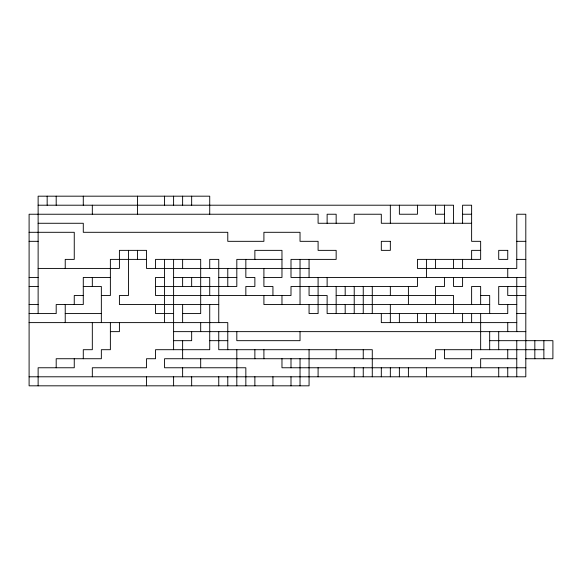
<?xml version="1.0" encoding="UTF-8"?>
<svg xmlns="http://www.w3.org/2000/svg" width="582" height="582" viewBox="0 0 582 582"><rect width="100%" height="100%" fill="white"/><g stroke="black" fill="none" stroke-linecap="round" stroke-linejoin="round"><path stroke-width="0.87" d="M38.128 205.206L453.56 205.206L453.56 223.27M444.524 214.234L435.496 214.234L435.496 205.206M462.588 214.234L471.624 214.234M38.128 223.27L83.284 223.27L83.284 232.298L227.78 232.298L227.78 241.326L263.908 241.326L263.908 232.298L300.028 232.298L300.028 241.326L318.092 241.326L318.092 250.362L336.156 250.362L336.156 259.39L291 259.39L291 277.454L525.808 277.454M471.624 223.27L381.312 223.27L381.312 214.234L354.22 214.234L354.22 223.27L318.092 223.27L318.092 214.234L29.1 214.234L29.1 385.822L309.064 385.822L309.064 349.702M29.1 232.298L74.256 232.298L74.256 259.39L65.228 259.39L65.228 268.426M29.1 241.326L38.128 241.326M516.772 241.326L525.808 241.326M480.652 250.362L471.624 250.362L471.624 259.39M146.504 259.39L110.376 259.39L110.376 295.518L101.348 295.518M281.972 259.39L236.816 259.39L236.816 286.482L155.532 286.482M516.772 259.39L525.808 259.39M38.128 268.426L119.412 268.426L119.412 250.362L146.504 250.362L146.504 268.426L309.064 268.426M29.1 277.454L38.128 277.454M110.376 277.454L83.284 277.454L83.284 304.546L56.192 304.546L56.192 313.574L29.1 313.574M164.568 277.454L155.532 277.454L155.532 295.518L291 295.518L291 286.482L417.432 286.482L417.432 277.454M173.596 277.454L209.724 277.454L209.724 295.518M218.752 277.454L236.816 277.454M263.908 277.454L281.972 277.454L281.972 250.362L254.872 250.362L254.872 259.39M29.1 286.482L38.128 286.482M83.284 286.482L101.348 286.482L101.348 322.61M525.808 286.482L498.716 286.482L498.716 304.546L516.772 304.546M83.284 295.518L74.256 295.518L74.256 304.546M336.156 295.518L453.56 295.518L453.56 313.574M480.652 295.518L489.68 295.518L489.68 313.574M525.808 295.518L507.744 295.518L507.744 286.482M29.1 304.546L38.128 304.546M218.752 304.546L119.412 304.546L119.412 295.518L128.44 295.518L128.44 250.362M489.68 304.546L263.908 304.546L263.908 295.518M65.228 313.574L101.348 313.574M173.596 313.574L155.532 313.574L155.532 304.546M182.624 313.574L200.688 313.574L200.688 259.39L155.532 259.39L155.532 268.426M516.772 313.574L525.808 313.574M29.1 322.61L227.78 322.61L227.78 349.702M516.772 322.61L381.312 322.61L381.312 313.574M110.376 331.638L119.412 331.638L119.412 322.61M173.596 331.638L525.808 331.638M173.596 340.674L191.66 340.674L191.66 331.638M209.724 340.674L227.78 340.674M489.68 340.674L552.9 340.674L552.9 358.73L525.808 358.73M543.872 349.702L435.496 349.702L435.496 358.73L164.568 358.73L164.568 367.766L245.844 367.766L245.844 385.822M516.772 358.73L480.652 358.73L480.652 367.766M525.808 367.766L281.972 367.766L281.972 358.73M29.1 376.794L525.808 376.794L525.808 214.234L516.772 214.234L516.772 268.426L417.432 268.426L417.432 259.39L480.652 259.39L480.652 241.326L471.624 241.326L471.624 205.206L462.588 205.206L462.588 223.27M543.872 340.674L543.872 358.73M534.836 340.674L534.836 358.73M516.772 277.454L516.772 331.638M516.772 340.674L516.772 376.794M507.744 268.426L507.744 277.454M507.744 304.546L507.744 313.574L327.128 313.574L327.128 295.518L309.064 295.518L309.064 286.482M507.744 322.61L507.744 331.638M507.744 349.702L507.744 358.73M507.744 367.766L507.744 376.794M498.716 331.638L498.716 349.702M498.716 367.766L498.716 376.794M489.68 331.638L489.68 349.702M480.652 304.546L480.652 286.482L471.624 286.482L471.624 304.546M480.652 313.574L480.652 349.702M471.624 313.574L471.624 322.61M471.624 349.702L471.624 358.73L444.524 358.73L444.524 349.702M471.624 367.766L471.624 376.794M462.588 259.39L462.588 268.426M462.588 277.454L462.588 286.482L453.56 286.482L453.56 277.454M462.588 313.574L462.588 322.61M453.56 259.39L453.56 268.426M444.524 205.206L444.524 223.27M444.524 277.454L444.524 286.482L435.496 286.482L435.496 304.546M435.496 259.39L435.496 268.426M435.496 313.574L435.496 322.61M426.468 259.39L426.468 277.454M426.468 313.574L426.468 322.61M426.468 367.766L426.468 376.794M417.432 205.206L417.432 214.234L399.376 214.234L399.376 205.206M417.432 313.574L417.432 322.61M408.404 286.482L408.404 304.546M408.404 367.766L408.404 376.794M399.376 313.574L399.376 322.61M399.376 367.766L399.376 376.794M390.34 205.206L390.34 223.27M390.34 286.482L390.34 295.518M390.34 304.546L390.34 322.61M390.34 367.766L390.34 376.794M381.312 367.766L381.312 376.794M372.276 286.482L372.276 313.574M372.276 376.794L372.276 349.702L218.752 349.702L218.752 331.638M363.248 286.482L363.248 313.574M363.248 349.702L363.248 358.73M363.248 367.766L363.248 376.794M354.22 286.482L354.22 313.574M354.22 367.766L354.22 376.794M345.184 286.482L345.184 295.518M345.184 304.546L345.184 313.574M336.156 223.27L336.156 214.234L327.128 214.234L327.128 223.27M336.156 286.482L336.156 313.574M336.156 349.702L336.156 358.73M327.128 277.454L327.128 286.482M318.092 277.454L318.092 313.574L309.064 313.574L309.064 304.546M318.092 367.766L318.092 376.794M309.064 259.39L309.064 277.454M300.028 259.39L300.028 304.546M300.028 331.638L300.028 340.674L236.816 340.674L236.816 331.638M300.028 358.73L300.028 385.822M291 358.73L291 367.766M291 376.794L291 385.822M281.972 295.518L281.972 304.546M272.936 295.518L272.936 286.482L263.908 286.482L263.908 268.426M272.936 376.794L272.936 385.822M263.908 349.702L263.908 358.73M254.872 349.702L254.872 358.73M254.872 376.794L254.872 385.822M245.844 259.39L245.844 277.454L254.872 277.454L254.872 286.482L245.844 286.482L245.844 295.518M236.816 349.702L236.816 385.822M227.78 268.426L227.78 286.482M227.78 376.794L227.78 385.822M218.752 322.61L218.752 259.39L209.724 259.39L209.724 268.426M218.752 376.794L218.752 385.822M209.724 214.234L209.724 196.178L38.128 196.178L38.128 313.574M209.724 304.546L209.724 349.702L155.532 349.702L155.532 358.73L146.504 358.73L146.504 367.766L92.32 367.766L92.32 376.794M200.688 322.61L200.688 331.638M200.688 358.73L200.688 367.766M191.66 196.178L191.66 205.206M191.66 277.454L191.66 286.482M191.66 376.794L191.66 385.822M182.624 196.178L182.624 205.206M182.624 259.39L182.624 268.426M182.624 277.454L182.624 286.482M182.624 304.546L182.624 322.61M182.624 340.674L182.624 358.73M182.624 367.766L182.624 376.794M173.596 196.178L173.596 205.206M173.596 259.39L173.596 349.702M173.596 376.794L173.596 385.822M164.568 196.178L164.568 205.206M164.568 259.39L164.568 322.61M146.504 376.794L146.504 385.822M137.476 196.178L137.476 214.234M137.476 250.362L137.476 259.39M110.376 322.61L110.376 349.702L101.348 349.702L101.348 358.73L56.192 358.73L56.192 367.766M92.32 205.206L92.32 214.234M92.32 277.454L92.32 286.482M92.32 322.61L92.32 349.702L83.284 349.702L83.284 358.73M83.284 196.178L83.284 205.206M74.256 358.73L74.256 367.766L38.128 367.766L38.128 385.822M65.228 304.546L65.228 322.61M56.192 196.178L56.192 205.206M47.164 196.178L47.164 205.206M390.34 241.326L381.312 241.326L381.312 250.362L390.34 250.362L390.34 241.326M507.744 250.362L498.716 250.362L498.716 259.39L507.744 259.39L507.744 250.362"/></g></svg>
